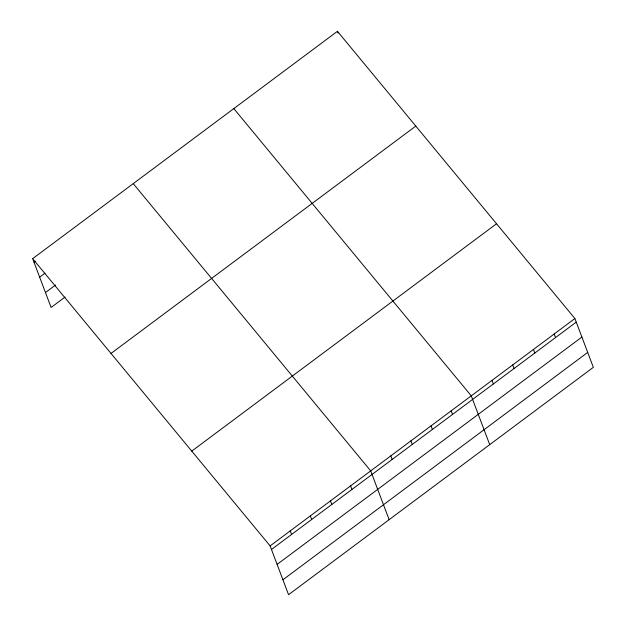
<?xml version="1.0" encoding="UTF-8"?>
<svg xmlns="http://www.w3.org/2000/svg" width="626" height="626" viewBox="0 0 626 626"><rect width="100%" height="100%" fill="white"/><g stroke="black" fill="none" stroke-linecap="round" stroke-linejoin="round"><path stroke-width="0.94" d="M32.662 258.663L337.437 31.3L574.895 318.54L593.338 367.337L288.563 594.7L270.119 545.903L32.662 258.663L51.105 307.46L65.034 297.068M34.015 262.239L35.565 261.089M39.657 277.161L45.072 273.124M45.463 292.538L55.526 285.033M111.021 353.447L415.797 126.092M191.759 451.111L496.535 223.748M270.119 545.903L574.895 318.54M271.473 549.479L576.249 322.124M277.115 564.402L581.89 337.046M282.921 579.778L587.697 352.415M233.819 108.603L471.268 395.843L489.712 444.64M133.236 183.629L370.694 470.869L389.137 519.674M554.174 334.002L555.528 337.578M533.446 349.464L534.8 353.041M512.725 364.919L514.071 368.503M491.997 380.381L493.351 383.965M337.437 31.3L338.118 33.092M451.158 410.852L452.512 414.428M431.04 425.852L432.394 429.436M410.93 440.86L412.276 444.444M390.812 455.869L392.166 459.445M350.583 485.878L351.937 489.462M330.465 500.886L331.819 504.462M310.347 515.887L311.701 519.47M290.237 530.895L291.591 534.479"/></g></svg>
